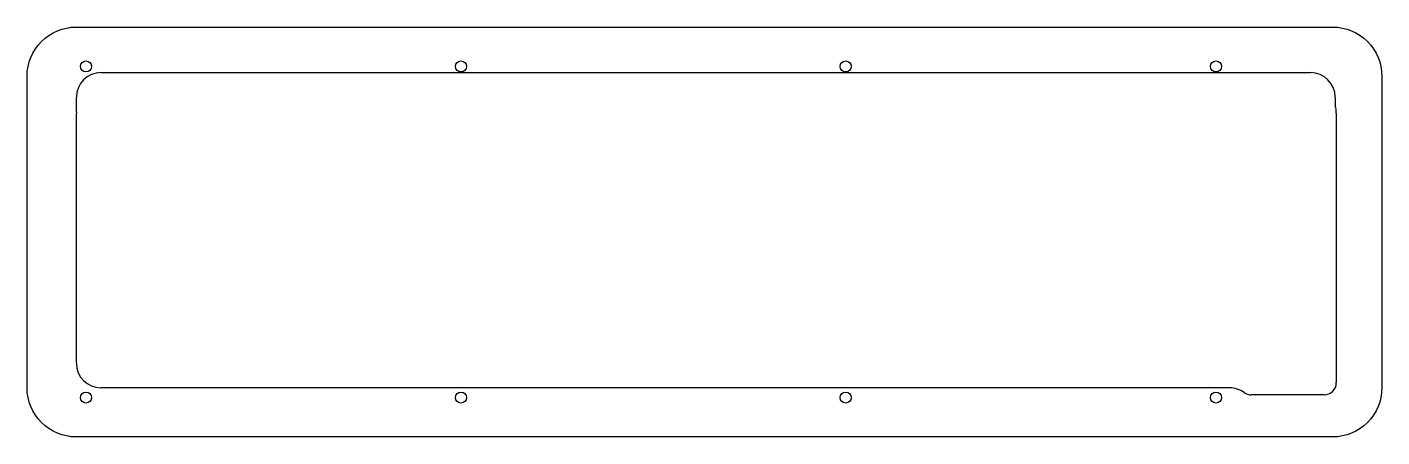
# Model space of a CAD drawing. Header units: millimetres. Extents: x -580 to -249, y 178 to 279.
import ezdxf

# ---------------------------------------------------------------- set-up
doc = ezdxf.new("R2010")
doc.units = ezdxf.units.MM
doc.layers.get('0').update_dxf_attribs({"linetype": 'CONTINUOUS'})

msp = doc.modelspace()

# ---------------------------------------------------------------- linework, layer by layer
for p, q in [((-561.87, 267.59), (-266.17, 267.59)), ((-567.87, 257.98), (-567.87, 261.59)), ((-260.17, 261.59), (-260.17, 259.47)), ((-567.88, 196.5), (-567.88, 257.65)), ((-259.89, 257.65), (-259.89, 191.77)), ((-285.98, 190.5), (-561.87, 190.5)), ((-262.89, 188.77), (-280.67, 188.77))]:
    msp.add_line(p, q)
msp.add_lwpolyline([(-248.75, 190.5, -0.414214), (-260.75, 178.5), (-567.93, 178.5, -0.414214), (-579.93, 190.5), (-579.93, 266.7, -0.414214), (-567.93, 278.7), (-260.75, 278.7, -0.414214), (-248.75, 266.7)], format="xyb", close=True)
for centre in [(-565.55, 269.08), (-473.87, 269.08), (-379.81, 269.08), (-289.32, 269.08), (-565.55, 188.12), (-473.87, 188.12), (-379.81, 188.12), (-289.32, 188.12)]:
    msp.add_circle(centre, 1.35)
for centre, radius, start, end in [((-561.87, 261.59), 6, 90, 180), ((-266.17, 261.59), 6, 0, 90), ((-265.89, 257.65), 6, 0, 17.6386), ((-561.88, 257.65), 6, 176.8329, 180), ((-561.88, 196.5), 6, 180, 270), ((-561.87, 196.5), 6, 269.9125, 270), ((-285.98, 184.5), 6, 53.8794, 90), ((-280.67, 191.77), 3, 233.8794, 270), ((-262.89, 191.77), 3, 270, 360)]:
    msp.add_arc(centre, radius, start, end)

doc.saveas('drawing.dxf')
